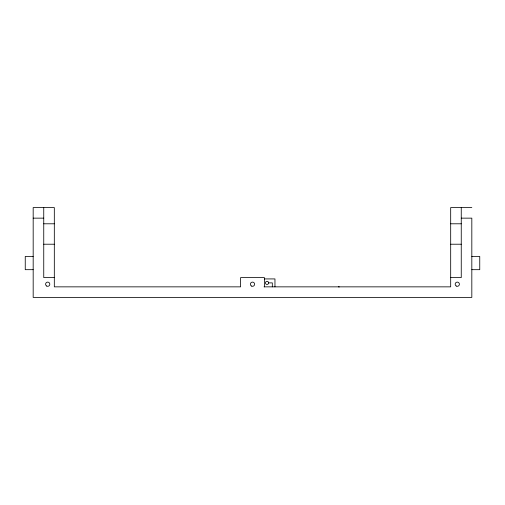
<?xml version="1.0" encoding="UTF-8"?>
<svg xmlns="http://www.w3.org/2000/svg" width="505" height="505" viewBox="0 0 505 505"><rect width="100%" height="100%" fill="white"/><g stroke="black" fill="none" stroke-linecap="round" stroke-linejoin="round"><path stroke-width="0.76" d="M471.822 207.58L450.681 207.58L450.681 286.853L264.014 286.853M33.178 218.147L43.746 218.147M461.254 218.147L471.822 218.147L471.822 297.42L33.178 297.42L33.178 207.58L54.319 207.58L54.319 286.853L240.607 286.853L240.607 277.605L264.393 277.605L264.393 286.853M43.746 223.791L54.319 223.791M450.681 223.791L461.254 223.791M43.746 244.218L54.319 244.218M450.681 244.218L461.254 244.218M33.178 256.464L25.25 256.464L25.25 269.676L33.178 269.676M471.822 256.464L479.75 256.464L479.75 269.676L471.822 269.676M54.319 277.605L43.746 277.605L43.746 207.58M450.681 277.605L461.254 277.605L461.254 207.58M264.393 278.924L274.96 278.924L274.96 286.853M268.616 282.888A1.584 1.584 0 0 0 266.242 281.512A1.584 1.584 0 0 0 266.242 284.258A1.584 1.584 0 0 0 268.616 282.888L272.321 282.888L272.321 286.853M338.382 286.853A5.284 5.284 0 0 1 339.297 286.935M456.23 286.038A2.115 2.115 0 0 0 459.405 284.208A2.115 2.115 0 0 0 456.23 282.377A2.115 2.115 0 0 0 456.23 286.038M251.446 286.038A2.115 2.115 0 0 0 254.615 284.208A2.115 2.115 0 0 0 251.446 282.377A2.115 2.115 0 0 0 251.446 286.038M46.656 286.038A2.115 2.115 0 0 0 49.825 284.208A2.115 2.115 0 0 0 46.656 282.377A2.115 2.115 0 0 0 46.656 286.038"/></g></svg>
